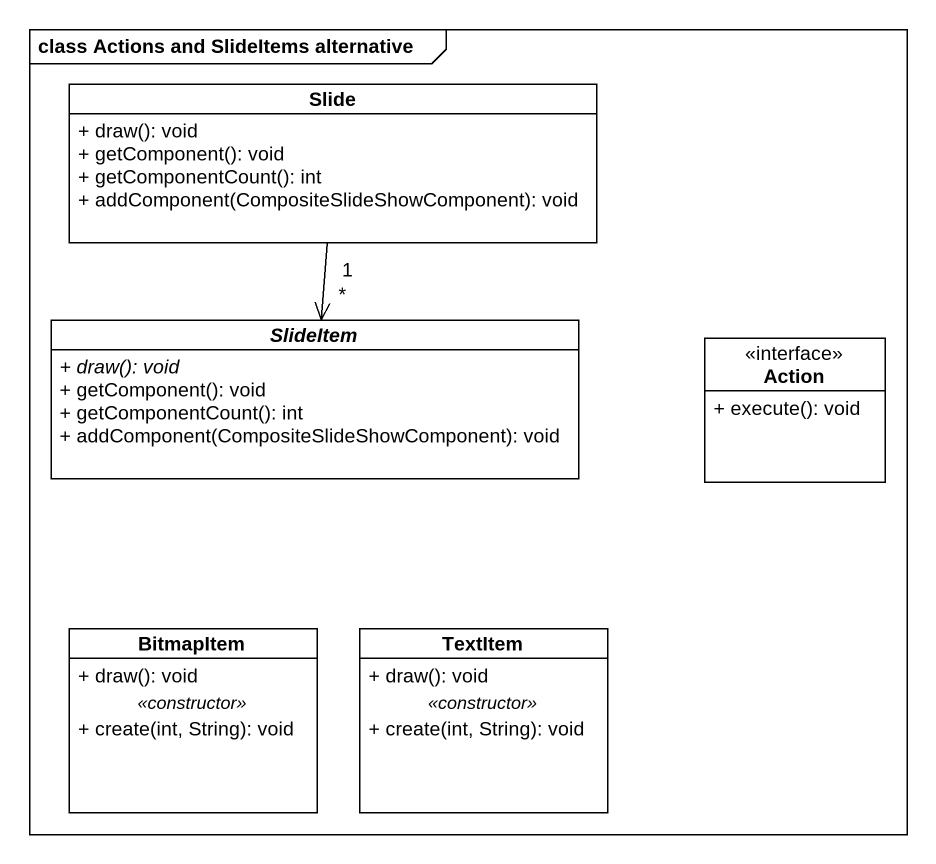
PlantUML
@startuml
mainframe class Actions and SlideItems alternative
hide circle
hide empty members
skinparam classAttributeIconSize 0
class Slide {
  + draw(): void
  + getComponent(): void
  + getComponentCount(): int
  + addComponent(CompositeSlideShowComponent): void
}
abstract class SlideItem {
  {abstract} + draw(): void
  + getComponent(): void
  + getComponentCount(): int
  + addComponent(CompositeSlideShowComponent): void
}
class "Action" as Action_ <<interface>> {
  + execute(): void
}
class BitmapItem {
  + draw(): void
  .. <<constructor>> ..
  + create(int, String): void
}
class TextItem {
  + draw(): void
  .. <<constructor>> ..
  + create(int, String): void
}
Slide "1" --> "*" SlideItem
@enduml
